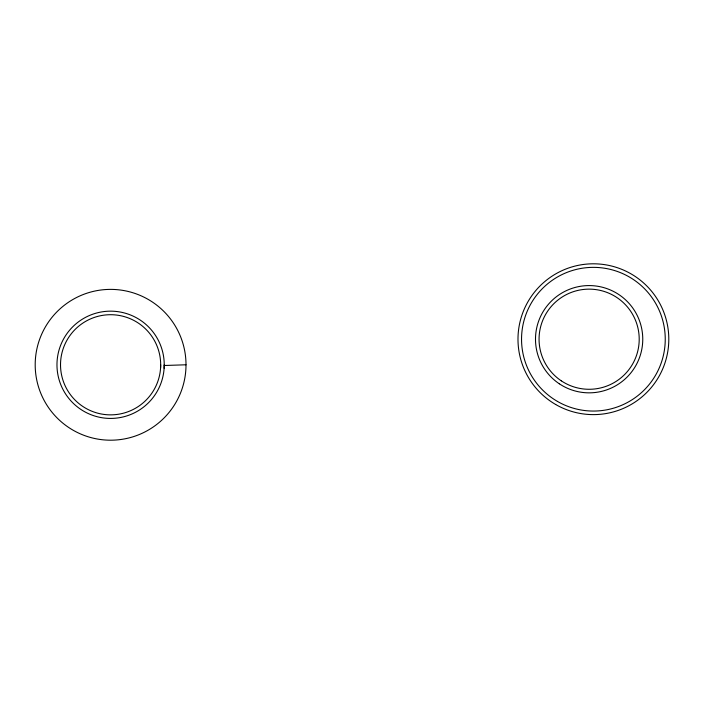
<?xml version="1.0" encoding="UTF-8"?>
<svg xmlns="http://www.w3.org/2000/svg" width="704" height="704" viewBox="0 0 704 704"><rect width="100%" height="100%" fill="white"/><g stroke="black" fill="none" stroke-linecap="round" stroke-linejoin="round"><path stroke-width="1.06" d="M164.12 368.298L164.234 364.786A53.636 53.636 0 0 0 83.785 318.34A53.636 53.636 0 0 0 83.785 411.242A53.636 53.636 0 0 0 164.234 364.786M160.574 368.069A50.081 50.081 0 0 0 88.449 319.871A50.081 50.081 0 0 0 82.782 406.428A50.081 50.081 0 0 0 160.574 368.069L160.679 364.786M164.261 365.499L186.006 364.786A75.398 75.398 0 0 0 72.899 299.49A75.398 75.398 0 0 0 72.899 430.091A75.398 75.398 0 0 0 186.006 364.786M555.694 404.51A75.398 75.398 0 0 0 668.8 339.214A75.398 75.398 0 0 0 555.694 273.909A75.398 75.398 0 0 0 555.694 404.51M557.471 401.43A71.843 71.843 0 0 0 665.245 339.214A71.843 71.843 0 0 0 557.471 276.989A71.843 71.843 0 0 0 557.471 401.43M561.308 380.846A50.081 50.081 0 0 0 639.1 342.487A50.081 50.081 0 0 0 566.984 294.298A50.081 50.081 0 0 0 561.308 380.846M559.328 383.803A53.636 53.636 0 0 0 642.646 342.716A53.636 53.636 0 0 0 565.409 291.104A53.636 53.636 0 0 0 559.328 383.803"/></g></svg>
